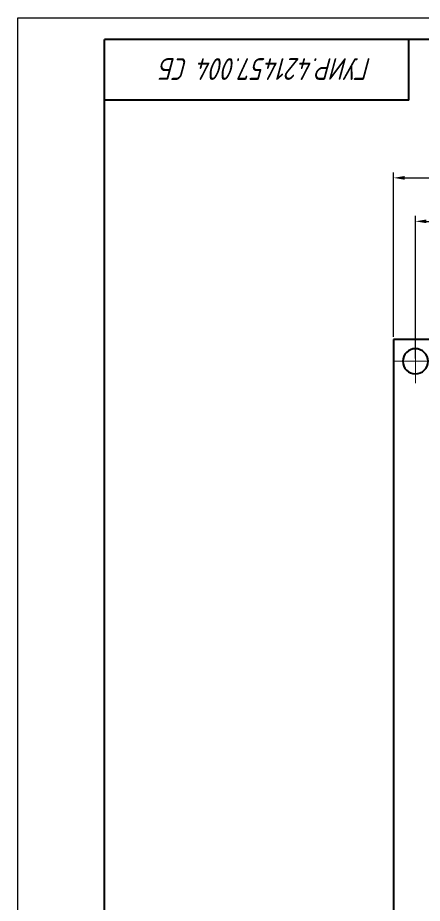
# Model space of a CAD drawing. Extents: x 260 to 1101, y 70 to 664.
# Drawn here: x 260 to 353.1, y 460.3 to 664 of the extents above; entities that cross this region are included whole.
import ezdxf

# ---------------------------------------------------------------- set-up
doc = ezdxf.new("R2010")
doc.units = 0
doc.header["$MEASUREMENT"] = 0
doc.layers.get('0').update_dxf_attribs({"linetype": 'CONTINUOUS', "lineweight": 15})
doc.layers.get('DEFPOINTS').update_dxf_attribs({"linetype": 'CONTINUOUS'})
doc.layers.add('KONTUR', color=7, linetype='CONTINUOUS')
doc.layers.add('Основная', color=7, linetype='CONTINUOUS', lineweight=40)
doc.layers.add('тонкая', color=7, linetype='CONTINUOUS', lineweight=20)
doc.styles.add('GOST type A0', font='', dxfattribs={"oblique": 15, "height": 3.5})
doc.styles.get('GOST type A0').set_extended_font_data('GOST type A')
doc.dimstyles.new('ISO-25', dxfattribs={"dimtxt": 2.5, "dimasz": 2.5, "dimexe": 1.25, "dimexo": 0.625, "dimtad": 1, "dimtxsty": 'Standard', "dimcen": 2.5, "dimadec": 0, "dimazin": 0, "dimtfac": 1, "dimtmove": 0, "dimatfit": 3, "dimfxl": 1, "dimarcsym": 0})

# ---------------------------------------------------------------- blocks, each defined once
blk = doc.blocks.new('*D0')
at = {"color": 0, "lineweight": -2, "transparency": 16777216}
for p, q in [((346.5, 590.59), (346.5, 628.41)), ((506.5, 590.59), (506.5, 628.41)), ((349, 627.16), (504, 627.16))]:
    blk.add_line(p, q, dxfattribs=at)
at = {"color": 0, "transparency": 16777216}
for points in [[(349, 627.58), (349, 626.74), (346.5, 627.16)], [(504, 627.58), (504, 626.74), (506.5, 627.16)]]:
    blk.add_solid(points, dxfattribs=at)
at = {"layer": 'DEFPOINTS', "color": 0, "transparency": 16777216}
for p in [(506.5, 627.16), (346.5, 589.96), (506.5, 589.96)]:
    blk.add_point(p, dxfattribs=at)
at = {"color": 0, "transparency": 16777216, "insert": (426.5, 629.54), "char_height": 3.5, "attachment_point": 5, "style": 'GOST type A0'}
blk.add_mtext('80*', dxfattribs=at)
blk = doc.blocks.new('*D1')
at = {"color": 0, "lineweight": -2, "transparency": 16777216}
for p, q in [((351.5, 585.59), (351.5, 618.41)), ((501.5, 585.59), (501.5, 618.41)), ((354, 617.16), (499, 617.16))]:
    blk.add_line(p, q, dxfattribs=at)
at = {"color": 0, "transparency": 16777216}
for points in [[(354, 617.58), (354, 616.74), (351.5, 617.16)], [(499, 617.58), (499, 616.74), (501.5, 617.16)]]:
    blk.add_solid(points, dxfattribs=at)
at = {"layer": 'DEFPOINTS', "color": 0, "transparency": 16777216}
for p in [(501.5, 617.16), (351.5, 584.96), (501.5, 584.96)]:
    blk.add_point(p, dxfattribs=at)
at = {"color": 0, "transparency": 16777216, "insert": (426.5, 619.54), "char_height": 3.5, "attachment_point": 5, "style": 'GOST type A0'}
blk.add_mtext('75*', dxfattribs=at)

msp = doc.modelspace()

# ---------------------------------------------------------------- linework, layer by layer
for p, q in [((351.5, 579.961), (351.5, 589.961)), ((351.5, 579.961), (351.5, 589.961)), ((346.5, 584.961), (356.5, 584.961)), ((346.5, 584.961), (356.5, 584.961))]:
    msp.add_line(p, q)
at = {"layer": 'KONTUR'}
for p, q in [((260, 70), (260, 664)), ((260, 664), (1101, 664))]:
    msp.add_line(p, q, dxfattribs=at)
at = {"layer": 'Основная'}
for p, q in [((280, 115), (280, 659)), ((1096, 659), (280, 659)), ((350, 645), (350, 659)), ((350, 645), (280, 645)), ((346.5, 589.961), (346.5, 349.961)), ((506.5, 589.961), (346.5, 589.961))]:
    msp.add_line(p, q, dxfattribs=at)
for start, end in [(90, 180), (0, 90), (180, 270), (270, 0)]:
    msp.add_arc((351.5, 584.961), 2.9, start, end, dxfattribs=at)

# ---------------------------------------------------------------- texts
at = {"layer": 'тонкая', "insert": (341.46, 649.699), "char_height": 5, "attachment_point": 1, "rotation": 180, "style": 'GOST type A0'}
msp.add_mtext_dynamic_manual_height_columns('ГУИР.421457.004 СБ', width=54.38231, gutter_width=47.884, heights=[3.685], dxfattribs=at)

# ---------------------------------------------------------------- dimensions: what is measured, and where the dimension line sits
for base, p1, p2, text, picture, middle in [((506.5, 627.161), (346.5, 589.961), (506.5, 589.961), '80*', '*D0', (426.5, 627.161)), ((501.5, 617.161), (351.5, 584.961), (501.5, 584.961), '75*', '*D1', (426.5, 617.161))]:
    dim = msp.add_linear_dim(base=base, p1=p1, p2=p2, text=text, dimstyle='ISO-25', override={"dimtxsty": 'GOST type A0'})
    dim.commit()
    dim.dimension.update_dxf_attribs({"geometry": picture, "text_midpoint": middle, "dimtype": 160})

doc.saveas('drawing.dxf')
